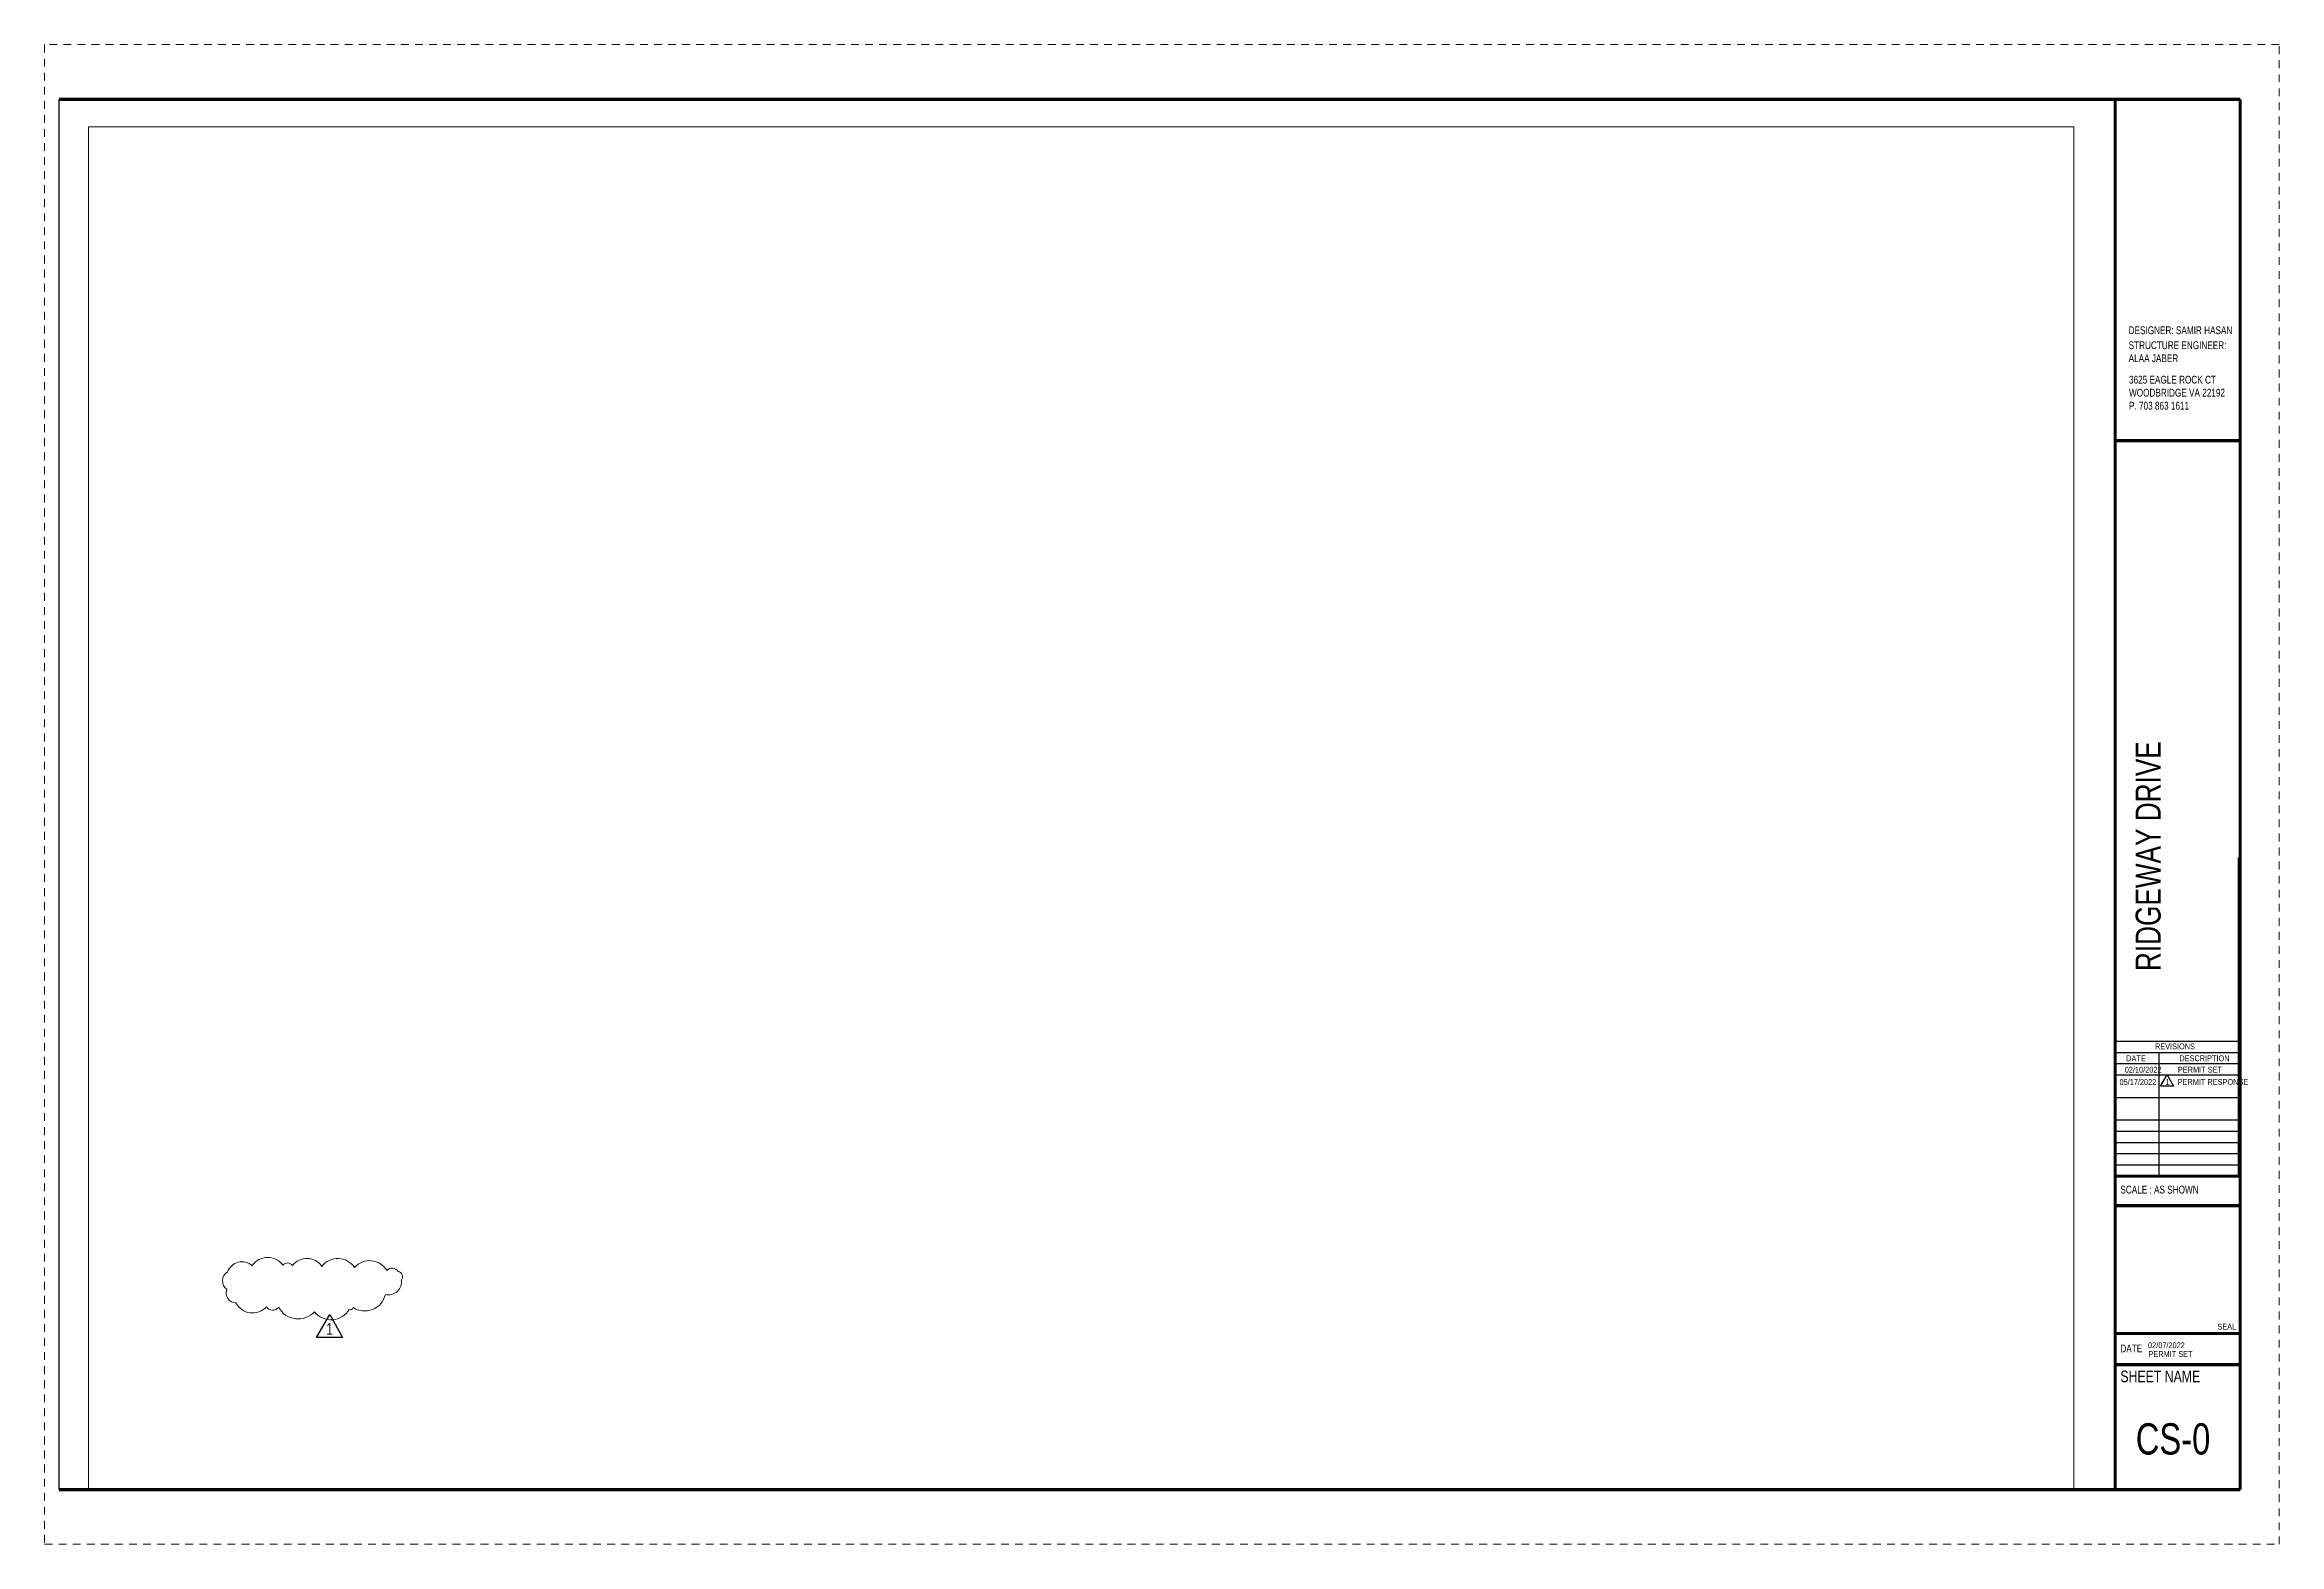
# Paper-space layout 'A0' of a CAD drawing. Extents: x 38.4 to 74.2, y 15.7 to 39.7.
import ezdxf

# ---------------------------------------------------------------- set-up
doc = ezdxf.new("R2010")
doc.units = 0
doc.header["$LTSCALE"] = 20
doc.header["$MEASUREMENT"] = 0
doc.linetypes.add('HIDDEN2', pattern=[0.1875, 0.125, -0.0625])
doc.layers.get('0').update_dxf_attribs({"lineweight": 9})
doc.layers.add('Annotation', color=2, linetype='Continuous', lineweight=25)
doc.layers.add('DIM', color=8, linetype='Continuous', lineweight=5)
doc.layers.add('Border', color=53, linetype='Continuous')
doc.layers.add('No Plot', color=33, linetype='HIDDEN2', lineweight=18, plot=False)
doc.styles.add('Text - MM', font='arial.ttf', dxfattribs={"width": 0.75, "height": 0.09375})

psp = doc.layouts.new('A0')

# ---------------------------------------------------------------- linework, layer by layer
at = {"linetype": 'HIDDEN2', "ltscale": 0.05}
for p, q in [((74.164, 39.701), (38.414, 39.701)), ((38.414, 39.701), (38.414, 15.701)), ((38.414, 15.701), (74.164, 15.701))]:
    psp.add_line(p, q, dxfattribs=at)
at = {"color": 242, "linetype": 'HIDDEN2', "ltscale": 0.05, "true_color": 0xcd2027}
psp.add_line((74.164, 15.701), (74.164, 39.701), dxfattribs=at)
at = {"layer": 'Border'}
for p, q in [((38.644, 38.826), (73.539, 38.826)), ((73.539, 38.826), (38.644, 38.826)), ((38.644, 16.576), (38.644, 38.826)), ((73.539, 16.576), (38.644, 16.576))]:
    psp.add_line(p, q, dxfattribs=at)
at = {"layer": 'Border', "color": 242, "true_color": 0xcd2027}
for p, q in [((71.539, 38.826), (71.539, 16.576)), ((73.539, 38.826), (73.539, 16.576)), ((71.539, 33.363), (73.539, 33.363)), ((73.539, 32.576), (73.539, 24.701)), ((73.513, 21.594), (73.513, 26.695)), ((71.539, 23.754), (73.539, 23.754)), ((71.539, 23.574), (73.539, 23.574)), ((71.539, 23.394), (73.539, 23.394)), ((72.236, 23.574), (72.236, 21.594)), ((71.539, 23.214), (73.539, 23.214)), ((71.539, 22.854), (73.539, 22.854)), ((71.539, 22.494), (73.539, 22.494)), ((71.539, 22.314), (73.539, 22.314)), ((71.539, 22.134), (73.539, 22.134)), ((71.539, 21.954), (73.539, 21.954)), ((71.539, 21.774), (73.539, 21.774)), ((71.539, 21.594), (73.539, 21.594)), ((73.539, 19.076), (71.539, 19.076)), ((73.539, 18.576), (71.539, 18.576))]:
    psp.add_line(p, q, dxfattribs=at)
at = {"layer": 'Border', "const_width": 0.05}
for points in [[(38.644, 38.826), (73.539, 38.826)], [(73.539, 16.576), (38.644, 16.576)]]:
    psp.add_lwpolyline(points, dxfattribs=at)
at = {"layer": 'Border', "color": 242, "true_color": 0xcd2027, "const_width": 0.05}
for points in [[(71.539, 38.826), (71.539, 16.576)], [(73.539, 38.826), (73.539, 16.576)], [(71.539, 33.363), (73.539, 33.363)], [(71.539, 21.594), (73.539, 21.594)], [(71.539, 21.12), (73.539, 21.12)], [(71.539, 19.076), (73.539, 19.076)], [(71.539, 18.576), (73.539, 18.576)]]:
    psp.add_lwpolyline(points, dxfattribs=at)
at = {"layer": 'Border'}
for points in [[(72.373, 23.214), (72.474, 23.031), (72.265, 23.031), (72.373, 23.214)], [(42.976, 19.377), (43.178, 19.01), (42.762, 19.01), (42.976, 19.377)]]:
    psp.add_lwpolyline(points, dxfattribs=at)
at = {"layer": 'DIM'}
psp.add_lwpolyline([(41.339, 20.063, -0.520567), (41.733, 20.161, -0.520567), (42.226, 20.167, -0.520567), (42.38, 20.161, -0.520567), (42.848, 20.149, -0.520567), (43.372, 20.13, -0.520567), (43.889, 20.081, -0.520567), (44.068, 20.069, -0.520567), (44.123, 19.933, -0.520567), (43.865, 19.699, -0.520567), (43.347, 19.49, -0.520567), (43.347, 19.49, -0.520567), (43.286, 19.459, -0.520567), (42.731, 19.422, -0.520567), (42.731, 19.422, -0.520567), (42.731, 19.422, -0.520567), (42.158, 19.496, -0.520567), (42.158, 19.496, -0.520567), (41.961, 19.502, -0.520567), (41.474, 19.564, -0.520567), (41.326, 19.779, -0.520567)], format="xyb", close=True, dxfattribs=at)

# ---------------------------------------------------------------- texts
at = {"layer": 'Annotation', "color": 242, "true_color": 0xcd2027, "style": 'Text - MM'}
for s, insert, char_height, width, attachment_point in [('DESIGNER: SAMIR HASAN', (71.754, 35.193), 0.125, 2.86487, 1), ('\\PSTRUCTURE ENGINEER:\\PALAA JABER', (71.754, 35.162), 0.125, 2.86487, 1), ('3625 EAGLE ROCK CT\\PWOODBRIDGE VA 22192\\PP. 703 863 1611', (71.76, 34.402), 0.125, 2.86487, 1), ('REVISIONS', (72.495, 23.717), 0.0938, 1.1254, 2), ('02/10/2022', (71.692, 23.343), 0.0938, 1.1254, 1), ('DATE', (71.715, 23.526), 0.0938, 1.1254, 1), ('PERMIT SET', (72.542, 23.343), 0.0938, 1.1254, 1), ('DESCRIPTION', (72.565, 23.526), 0.09375, 1.1254, 1), ('SCALE : AS SHOWN', (71.622, 21.44), 0.125, 1.76597, 1), ('SEAL', (73.475, 19.232), 0.0938, 0.44116, 3), ('DATE', (71.622, 18.898), 0.125, 1.76597, 1), ('02/07/2022', (72.064, 18.934), 0.0938, 1.1254, 1), ('PERMIT SET', (72.071, 18.794), 0.0938, 1.1254, 1), ('SHEET NAME', (71.622, 18.482), 0.1875, 1.76597, 1), ('CS-0', (73.061, 17.131), 0.5, 1.75547, 9)]:
    psp.add_mtext(s, dxfattribs=dict(at, insert=insert, char_height=char_height, width=width, attachment_point=attachment_point))
at = {"layer": 'Annotation', "color": 242, "true_color": 0xcd2027, "insert": (71.866, 24.875), "char_height": 0.4, "width": 8.94873, "attachment_point": 1, "rotation": 90, "style": 'Text - MM'}
psp.add_mtext('RIDGEWAY DRIVE', dxfattribs=at)
at = {"layer": 'Border', "attachment_point": 1, "style": 'Text - MM'}
for s, insert, char_height, width in [('05/17/2022', (71.608, 23.146), 0.0938, 1.1254), ('1', (72.344, 23.147), 0.0938, 1.1254), ('PERMIT RESPONSE', (72.538, 23.148), 0.09375, 1.1254), ('1', (42.918, 19.242), 0.188, 2.25079)]:
    psp.add_mtext(s, dxfattribs=dict(at, insert=insert, char_height=char_height, width=width))

# ---------------------------------------------------------------- viewports
at = {"layer": 'No Plot'}
psp.add_viewport(center=(54.997, 27.482), size=(31.76, 21.81198), view_center_point=(15056.49397, 858.49024), view_height=1091.0638154, dxfattribs=at)

doc.saveas('drawing.dxf')
